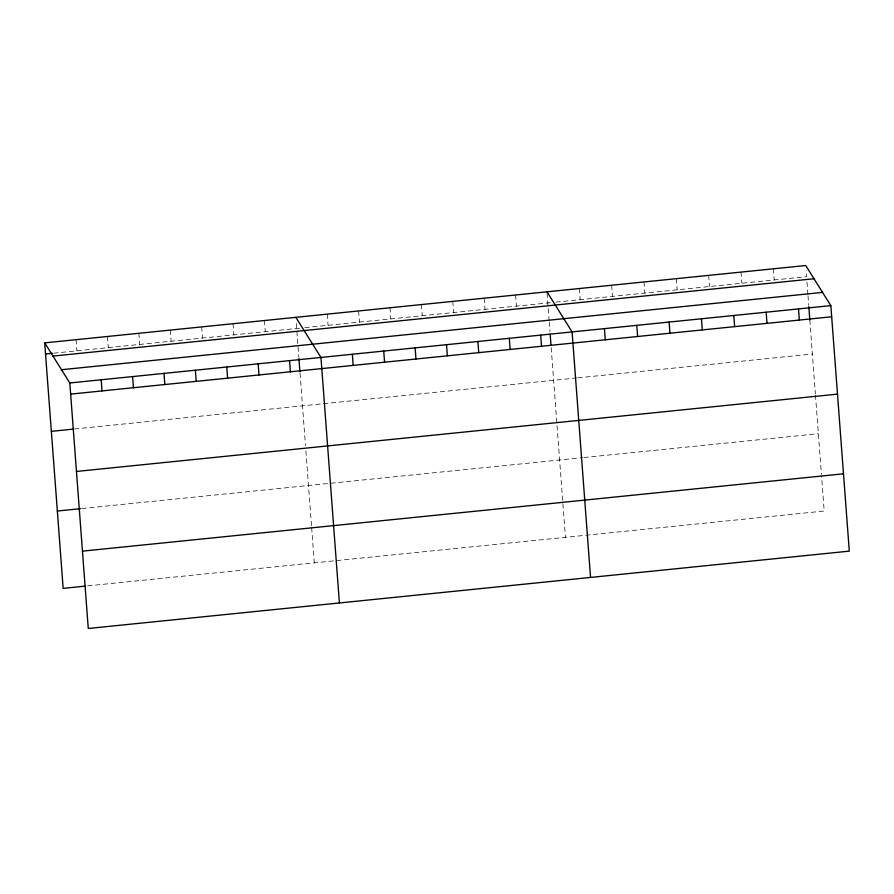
<?xml version="1.0" encoding="UTF-8"?>
<svg xmlns="http://www.w3.org/2000/svg" width="894" height="894" viewBox="0 0 894 894"><rect width="100%" height="100%" fill="white"/><g stroke="black" fill="none" stroke-linecap="round" stroke-linejoin="round"><path stroke-width="0.67" stroke-dasharray="4.47 3.35" d="M53.729 353.175L299.412 328.21M304.865 327.651L550.514 302.686M555.9 302.138L806.567 276.671L806.097 270.48M74.56 428.986L576.541 377.972M577.893 377.838L812.378 354.013M81.913 508.53L582.53 457.661M583.883 457.527L818.368 433.702M87.724 585.872L824.19 511.033L821.53 475.764M806.969 282.102L807.897 294.305M807.997 295.668L808.712 305.167M809.83 320.086L815.373 393.852M815.473 395.182L821.43 474.401M773.388 268.815L774.226 279.956M741.037 272.1L741.875 283.242M708.696 275.386L709.534 286.527M676.356 278.671L677.194 289.812M644.004 281.956L644.842 293.109M611.664 285.242L612.502 296.395M579.323 288.527L580.161 299.68M547.072 293.053L549.139 320.6M549.24 321.963L549.955 331.462M551.185 347.744L565.433 537.328M515.581 295.009L516.419 306.15M484.19 298.194L485.029 309.346M452.8 301.39L453.638 312.531M421.409 304.575L422.247 315.727M390.019 307.771L390.857 318.912M358.628 310.956L359.466 322.108M327.226 314.14L328.064 325.293M296.305 323.527L298.819 356.974M300.049 373.256L305.491 445.67M305.882 450.978L311.548 526.22M311.648 527.572L314.297 562.851M264.445 320.521L265.283 331.674M233.055 323.717L233.893 334.859M201.664 326.902L202.502 338.055M170.273 330.098L171.112 341.24M138.872 333.283L139.71 344.436M107.481 336.479L108.319 347.621M76.091 339.664L76.929 350.817"/><path stroke-width="1.34" d="M44.7 342.86L805.729 265.518L830.839 305.625L849.3 551.14L88.271 628.482L69.81 382.967L44.7 342.86L63.161 588.375L84.997 586.151M45.538 354.002L52.366 353.309M52.992 356.091L814.009 278.76M61.53 369.725L822.547 292.394M69.81 382.967L830.839 305.625M70.648 394.109L831.677 316.778M51.349 431.344L73.196 429.131M76.471 471.451L837.488 394.12M57.35 511.033L80.549 508.675M82.46 551.14L843.489 473.809M546.983 291.813L572.093 331.92L590.554 577.435M295.836 317.336L320.957 357.444L339.407 602.958M808.813 306.519L809.83 320.086M798.498 308.922L799.337 320.063M766.147 312.207L766.996 323.349M733.806 315.493L734.644 326.634M701.466 318.778L702.304 329.92M669.125 322.063L669.964 333.216M636.774 325.349L637.612 336.502M604.433 328.634L605.272 339.787M550.168 334.177L550.983 345.028M540.702 335.116L541.54 346.257M509.301 338.301L510.139 349.453M477.91 341.497L478.748 352.638M446.519 344.682L447.358 355.834M415.129 347.878L415.967 359.019M383.738 351.063L384.576 362.215M352.348 354.248L353.186 365.4M298.92 358.338L299.937 371.904M289.555 360.628L290.394 371.781M258.165 363.824L259.003 374.966M226.774 367.009L227.612 378.162M195.384 370.205L196.222 381.347M163.993 373.39L164.831 384.543M132.603 376.586L133.441 387.728M101.201 379.771L102.039 390.924"/></g></svg>
